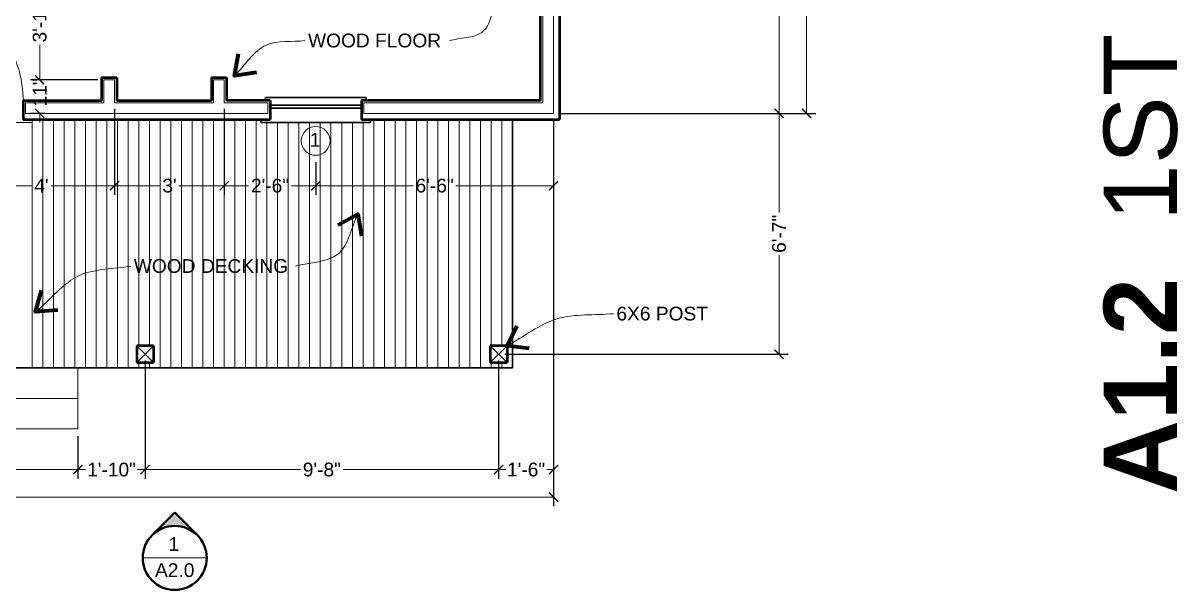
# Model space of a CAD drawing. Header units: inches. Extents: x -54 to 15382, y 469 to 41738.
# Drawn here: x 2046 to 2424.8, y 6421 to 6606.9 of the extents above; entities that cross this region are included whole.
import ezdxf

# ---------------------------------------------------------------- set-up
doc = ezdxf.new("R2010")
doc.units = ezdxf.units.IN
doc.header["$MEASUREMENT"] = 0
doc.layers.get('0').update_dxf_attribs({"lineweight": 9})
for name, color, linetype, lineweight in [('1', 7, 'Continuous', 9), ('2', 7, 'Continuous', 18), ('3', 7, 'Continuous', 30), ('5', 7, 'Continuous', 50), ('A-DIMSx', 7, 'Continuous', 9), ('A-LINK', 7, 'Continuous', 40), ('A-SYMB', 7, 'Continuous', 18), ('A-TEXTx', 7, 'Continuous', 18)]:
    doc.layers.add(name, color=color, linetype=linetype, lineweight=lineweight)
doc.styles.get("Standard").update_dxf_attribs({"font": 'arial.ttf'})
doc.dimstyles.get("Standard").update_dxf_attribs({"dimtxt": 3, "dimasz": 2, "dimexe": 0.03125, "dimexo": 0.0625, "dimgap": 0.03125, "dimtad": 0, "dimtoh": 1, "dimdec": 4, "dimlfac": 0.99985, "dimzin": 0, "dimdsep": 46, "dimlunit": 4, "dimtxsty": 'Standard', "dimblk": 'ARCHTICK', "dimblk1": 'ARCHTICK', "dimblk2": 'ARCHTICK', "dimcen": 0.09, "dimclrt": 256, "dimadec": 0, "dimazin": 0, "dimtfac": 1, "dimtdec": 4, "dimtofl": 0, "dimtmove": 0, "dimatfit": 3, "dimfxl": 1, "dimtolj": 1, "dimtzin": 0, "dimarcsym": 0})

# ---------------------------------------------------------------- blocks, each defined once
blk = doc.blocks.new('window plan 30')
at = {"layer": '1'}
for p, q in [((181.94, 1684.26), (181.94, 1680.76)), ((213.44, 1684.26), (213.44, 1680.76))]:
    blk.add_line(p, q, dxfattribs=at)
at = {"layer": '3'}
for p, q in [((181.19, 1685.01), (181.19, 1686.01)), ((181.19, 1686.01), (214.19, 1686.01)), ((214.19, 1686.01), (214.19, 1685.01)), ((212.69, 1683.48), (182.69, 1683.48)), ((212.69, 1682.48), (182.69, 1682.48)), ((179.69, 1677.76), (179.69, 1678.76)), ((215.69, 1678.76), (215.69, 1677.76)), ((215.69, 1677.76), (179.69, 1677.76))]:
    blk.add_line(p, q, dxfattribs=at)
at = {"layer": '5'}
for p, q in [((182.69, 1685.01), (182.69, 1678.76)), ((212.69, 1685.01), (212.69, 1678.76))]:
    blk.add_line(p, q, dxfattribs=at)
blk = doc.blocks.new('_ArchTick')
at = {"color": 0, "linetype": 'ByBlock', "lineweight": 0, "const_width": 0.15}
blk.add_lwpolyline([(-0.5, -0.5), (0.5, 0.5)], dxfattribs=at)
blk = doc.blocks.new('*D55')
at = {"layer": 'A-DIMSx', "color": 0, "lineweight": -2, "ltscale": 0.1}
for p, q in [((2222, 6769.27), (2306, 6769.27)), ((2222, 6577.27), (2306, 6577.27))]:
    blk.add_line(p, q, dxfattribs=at)
at = {"layer": 'A-DIMSx', "color": 0, "lineweight": 5, "ltscale": 0.1}
for p, q in [((2303, 6769.27), (2303, 6677.88)), ((2303, 6577.27), (2303, 6668.67))]:
    blk.add_line(p, q, dxfattribs=at)
at = {"layer": 'A-DIMSx', "color": 0, "lineweight": 5, "xscale": 3, "yscale": 3, "zscale": 3}
for p, rotation in [((2303, 6769.27), 90), ((2303, 6577.27), 270)]:
    blk.add_blockref('_ArchTick', p, dxfattribs=dict(at, rotation=rotation))
at = {"layer": 'A-DIMSx', "ltscale": 0.25, "insert": (2303, 6673.27), "char_height": 4.5, "attachment_point": 5, "rotation": 90}
blk.add_mtext("\\A1;16'", dxfattribs=at)
blk = doc.blocks.new('*D60')
at = {"layer": 'A-DIMSx', "color": 0, "lineweight": -2, "ltscale": 0.1}
for p, q in [((2076, 6578.77), (2076, 6550.55)), ((2112, 6578.77), (2112, 6550.55))]:
    blk.add_line(p, q, dxfattribs=at)
at = {"layer": 'A-DIMSx', "color": 0, "lineweight": 5, "ltscale": 0.1}
for p, q in [((2076, 6553.55), (2090.93, 6553.55)), ((2112, 6553.55), (2097.07, 6553.55))]:
    blk.add_line(p, q, dxfattribs=at)
at = {"layer": 'A-DIMSx', "color": 0, "lineweight": 5, "xscale": 3, "yscale": 3, "zscale": 3, "rotation": 180}
blk.add_blockref('_ArchTick', (2076, 6553.55), dxfattribs=at)
at = {"layer": 'A-DIMSx', "color": 0, "lineweight": 5, "xscale": 3, "yscale": 3, "zscale": 3}
blk.add_blockref('_ArchTick', (2112, 6553.55), dxfattribs=at)
at = {"layer": 'A-DIMSx', "ltscale": 0.25, "insert": (2094, 6553.55), "char_height": 4.5, "attachment_point": 5}
blk.add_mtext("\\A1;3'", dxfattribs=at)
blk = doc.blocks.new('*D61')
at = {"layer": 'A-DIMSx', "color": 0, "lineweight": -2, "ltscale": 0.1}
for p, q in [((1836, 6575.27), (1836, 6448.44)), ((2220, 6575.27), (2220, 6448.44))]:
    blk.add_line(p, q, dxfattribs=at)
at = {"layer": 'A-DIMSx', "color": 0, "lineweight": 5, "ltscale": 0.1}
for p, q in [((1836, 6451.44), (2023.18, 6451.44)), ((2220, 6451.44), (2032.82, 6451.44))]:
    blk.add_line(p, q, dxfattribs=at)
at = {"layer": 'A-DIMSx', "color": 0, "lineweight": 5, "xscale": 3, "yscale": 3, "zscale": 3}
for p, rotation in [((1836, 6451.44), 90), ((2220, 6451.44), 270)]:
    blk.add_blockref('_ArchTick', p, dxfattribs=dict(at, rotation=rotation))
at = {"layer": 'A-DIMSx', "ltscale": 0.25, "insert": (2028, 6451.44), "char_height": 4.5, "attachment_point": 5}
blk.add_mtext("\\A1;32'", dxfattribs=at)
blk = doc.blocks.new('*D65')
at = {"layer": 'A-DIMSx', "color": 0, "lineweight": -2, "ltscale": 0.1}
for p, q in [((1992, 6471.76), (1992, 6457.44)), ((2064, 6471.4), (2064, 6457.44))]:
    blk.add_line(p, q, dxfattribs=at)
at = {"layer": 'A-DIMSx', "color": 0, "lineweight": 5, "ltscale": 0.1}
for p, q in [((1992, 6460.44), (2024.93, 6460.44)), ((2064, 6460.44), (2031.07, 6460.44))]:
    blk.add_line(p, q, dxfattribs=at)
at = {"layer": 'A-DIMSx', "color": 0, "lineweight": 5, "xscale": 3, "yscale": 3, "zscale": 3, "rotation": 180}
blk.add_blockref('_ArchTick', (1992, 6460.44), dxfattribs=at)
at = {"layer": 'A-DIMSx', "color": 0, "lineweight": 5, "xscale": 3, "yscale": 3, "zscale": 3}
blk.add_blockref('_ArchTick', (2064, 6460.44), dxfattribs=at)
at = {"layer": 'A-DIMSx', "ltscale": 0.25, "insert": (2028, 6460.44), "char_height": 4.5, "attachment_point": 5}
blk.add_mtext("\\A1;6'", dxfattribs=at)
blk = doc.blocks.new('*D66')
at = {"layer": 'A-DIMSx', "color": 0, "lineweight": -2, "ltscale": 0.1}
for p, q in [((2086, 6496.27), (2086, 6457.44)), ((2064, 6471.4), (2064, 6457.44))]:
    blk.add_line(p, q, dxfattribs=at)
at = {"layer": 'A-DIMSx', "color": 0, "lineweight": 5, "ltscale": 0.1}
for p, q in [((2064, 6460.44), (2066.47, 6460.44)), ((2086, 6460.44), (2083.53, 6460.44))]:
    blk.add_line(p, q, dxfattribs=at)
at = {"layer": 'A-DIMSx', "color": 0, "lineweight": 5, "xscale": 3, "yscale": 3, "zscale": 3, "rotation": 180}
blk.add_blockref('_ArchTick', (2064, 6460.44), dxfattribs=at)
at = {"layer": 'A-DIMSx', "color": 0, "lineweight": 5, "xscale": 3, "yscale": 3, "zscale": 3}
blk.add_blockref('_ArchTick', (2086, 6460.44), dxfattribs=at)
at = {"layer": 'A-DIMSx', "ltscale": 0.25, "insert": (2075, 6460.44), "char_height": 4.5, "attachment_point": 5}
blk.add_mtext('\\A1;1\'-10"', dxfattribs=at)
blk = doc.blocks.new('*D67')
at = {"layer": 'A-DIMSx', "color": 0, "lineweight": -2, "ltscale": 0.1}
for p, q in [((2086, 6496.27), (2086, 6457.44)), ((2202, 6496.27), (2202, 6457.44))]:
    blk.add_line(p, q, dxfattribs=at)
at = {"layer": 'A-DIMSx', "color": 0, "lineweight": 5, "ltscale": 0.1}
for p, q in [((2086, 6460.44), (2137.02, 6460.44)), ((2202, 6460.44), (2150.98, 6460.44))]:
    blk.add_line(p, q, dxfattribs=at)
at = {"layer": 'A-DIMSx', "color": 0, "lineweight": 5, "xscale": 3, "yscale": 3, "zscale": 3, "rotation": 180}
blk.add_blockref('_ArchTick', (2086, 6460.44), dxfattribs=at)
at = {"layer": 'A-DIMSx', "color": 0, "lineweight": 5, "xscale": 3, "yscale": 3, "zscale": 3}
blk.add_blockref('_ArchTick', (2202, 6460.44), dxfattribs=at)
at = {"layer": 'A-DIMSx', "ltscale": 0.25, "insert": (2144, 6460.44), "char_height": 4.5, "attachment_point": 5}
blk.add_mtext('\\A1;9\'-8"', dxfattribs=at)
blk = doc.blocks.new('*D68')
at = {"layer": 'A-DIMSx', "color": 0, "lineweight": -2, "ltscale": 0.1}
for p, q in [((2220, 6575.27), (2220, 6457.44)), ((2202, 6496.27), (2202, 6457.44))]:
    blk.add_line(p, q, dxfattribs=at)
at = {"layer": 'A-DIMSx', "color": 0, "lineweight": 5, "ltscale": 0.1}
for p, q in [((2202, 6460.44), (2204.22, 6460.44)), ((2220, 6460.44), (2217.78, 6460.44))]:
    blk.add_line(p, q, dxfattribs=at)
at = {"layer": 'A-DIMSx', "color": 0, "lineweight": 5, "xscale": 3, "yscale": 3, "zscale": 3, "rotation": 180}
blk.add_blockref('_ArchTick', (2202, 6460.44), dxfattribs=at)
at = {"layer": 'A-DIMSx', "color": 0, "lineweight": 5, "xscale": 3, "yscale": 3, "zscale": 3}
blk.add_blockref('_ArchTick', (2220, 6460.44), dxfattribs=at)
at = {"layer": 'A-DIMSx', "ltscale": 0.25, "insert": (2211, 6460.44), "char_height": 4.5, "attachment_point": 5}
blk.add_mtext('\\A1;1\'-6"', dxfattribs=at)
blk = doc.blocks.new('*D69')
at = {"layer": 'A-DIMSx', "color": 0, "lineweight": -2, "ltscale": 0.1}
for p, q in [((2112, 6578.77), (2112, 6550.55)), ((2142, 6561.28), (2142, 6550.55))]:
    blk.add_line(p, q, dxfattribs=at)
at = {"layer": 'A-DIMSx', "color": 0, "lineweight": 5, "ltscale": 0.1}
for p, q in [((2112, 6553.55), (2119.97, 6553.55)), ((2142, 6553.55), (2134.03, 6553.55))]:
    blk.add_line(p, q, dxfattribs=at)
at = {"layer": 'A-DIMSx', "color": 0, "lineweight": 5, "xscale": 3, "yscale": 3, "zscale": 3, "rotation": 180}
blk.add_blockref('_ArchTick', (2112, 6553.55), dxfattribs=at)
at = {"layer": 'A-DIMSx', "color": 0, "lineweight": 5, "xscale": 3, "yscale": 3, "zscale": 3}
blk.add_blockref('_ArchTick', (2142, 6553.55), dxfattribs=at)
at = {"layer": 'A-DIMSx', "ltscale": 0.25, "insert": (2127, 6553.55), "char_height": 4.5, "attachment_point": 5}
blk.add_mtext('\\A1;2\'-6"', dxfattribs=at)
blk = doc.blocks.new('*D70')
at = {"layer": 'A-DIMSx', "color": 0, "lineweight": -2, "ltscale": 0.1}
for p, q in [((2070.5, 6588.27), (2048.43, 6588.27)), ((2053.07, 6577.27), (2048.43, 6577.27))]:
    blk.add_line(p, q, dxfattribs=at)
at = {"layer": 'A-DIMSx', "color": 0, "lineweight": 5, "ltscale": 0.1}
for p, q in [((2051.43, 6588.27), (2051.43, 6591.27)), ((2051.43, 6577.27), (2051.43, 6574.27))]:
    blk.add_line(p, q, dxfattribs=at)
at = {"layer": 'A-DIMSx', "color": 0, "lineweight": 5, "xscale": 3, "yscale": 3, "zscale": 3}
for p, rotation in [((2051.43, 6588.27), 270), ((2051.43, 6577.27), 90)]:
    blk.add_blockref('_ArchTick', p, dxfattribs=dict(at, rotation=rotation))
at = {"layer": 'A-DIMSx', "ltscale": 0.25, "insert": (2051.43, 6584.15), "char_height": 4.5, "attachment_point": 5, "rotation": 90}
blk.add_mtext('\\A1;11"', dxfattribs=at)
blk = doc.blocks.new('*D71')
at = {"layer": 'A-DIMSx', "color": 0, "lineweight": -2, "ltscale": 0.1}
for p, q in [((2070.5, 6625.27), (2048.43, 6625.27)), ((2070.5, 6588.27), (2048.43, 6588.27))]:
    blk.add_line(p, q, dxfattribs=at)
at = {"layer": 'A-DIMSx', "color": 0, "lineweight": 5, "ltscale": 0.1}
for p, q in [((2051.43, 6625.27), (2051.43, 6613.77)), ((2051.43, 6588.27), (2051.43, 6599.78))]:
    blk.add_line(p, q, dxfattribs=at)
at = {"layer": 'A-DIMSx', "color": 0, "lineweight": 5, "xscale": 3, "yscale": 3, "zscale": 3}
for p, rotation in [((2051.43, 6625.27), 90), ((2051.43, 6588.27), 270)]:
    blk.add_blockref('_ArchTick', p, dxfattribs=dict(at, rotation=rotation))
at = {"layer": 'A-DIMSx', "ltscale": 0.25, "insert": (2051.43, 6606.77), "char_height": 4.5, "attachment_point": 5, "rotation": 90}
blk.add_mtext('\\A1;3\'-1"', dxfattribs=at)
blk = doc.blocks.new('Elevation Callout - 1')
at = {"layer": 'A-LINK', "ltscale": 0.1}
blk.add_hatch(color=256, dxfattribs=at).paths.add_polyline_path([(2031.59, 7377.65), (2039.01, 7370.23), (2046.43, 7377.65, -0.198912), (2039.01, 7374.58, -0.198912)])
for q in [(2031.59, 7377.65), (2046.43, 7377.65)]:
    blk.add_line((2039.01, 7370.23), q, dxfattribs=at)
blk.add_circle((2039.01, 7385.08), 10.5, dxfattribs=at)
blk = doc.blocks.new('door plan 36 thirdclosed')
at = {"layer": '1'}
for p, q in [((6155.96, 1261.81), (6155.96, 1265.31)), ((6193.46, 1261.81), (6193.46, 1265.31))]:
    blk.add_line(p, q, dxfattribs=at)
at = {"layer": '1', "lineweight": 5, "ltscale": 0.1}
for p, q in [((6191.96, 1262.36), (6160.78, 1244.36)), ((6191.96, 1262.36), (6192.71, 1261.06)), ((6192.71, 1261.06), (6161.53, 1243.06))]:
    blk.add_line(p, q, dxfattribs=at)
at = {"layer": '1'}
blk.add_arc((6192.71, 1261.06), 36, 180, 210, dxfattribs=at)
at = {"layer": '2'}
for p, q in [((6195.71, 1268.31), (6153.71, 1268.31)), ((6153.71, 1268.31), (6153.71, 1267.31)), ((6195.71, 1267.31), (6195.71, 1268.31))]:
    blk.add_line(p, q, dxfattribs=at)
at = {"layer": '5'}
for p, q in [((6156.71, 1261.06), (6156.71, 1267.31)), ((6192.71, 1261.06), (6192.71, 1267.31))]:
    blk.add_line(p, q, dxfattribs=at)
blk = doc.blocks.new('*D140')
at = {"layer": 'A-DIMSx', "color": 0, "lineweight": 5, "ltscale": 0.1}
for p, q in [((2294, 6673.28), (2294, 6635.32)), ((2294, 6577.27), (2294, 6629.2))]:
    blk.add_line(p, q, dxfattribs=at)
at = {"layer": 'A-DIMSx', "color": 0, "lineweight": 5, "xscale": 3, "yscale": 3, "zscale": 3}
for p, rotation in [((2294, 6673.28), 90), ((2294, 6577.27), 270)]:
    blk.add_blockref('_ArchTick', p, dxfattribs=dict(at, rotation=rotation))
at = {"layer": 'A-DIMSx', "ltscale": 0.25, "insert": (2294, 6632.26), "char_height": 4.5, "attachment_point": 5, "rotation": 90}
blk.add_mtext("\\A1;8'", dxfattribs=at)
blk = doc.blocks.new('*D149')
at = {"layer": 'A-DIMSx', "color": 0, "lineweight": -2, "ltscale": 0.1}
for p, q in [((2220, 6575.27), (2220, 6550.55)), ((2142, 6561.28), (2142, 6550.55))]:
    blk.add_line(p, q, dxfattribs=at)
at = {"layer": 'A-DIMSx', "color": 0, "lineweight": 5, "ltscale": 0.1}
for p, q in [((2142, 6553.55), (2174.01, 6553.55)), ((2220, 6553.55), (2187.99, 6553.55))]:
    blk.add_line(p, q, dxfattribs=at)
at = {"layer": 'A-DIMSx', "color": 0, "lineweight": 5, "xscale": 3, "yscale": 3, "zscale": 3, "rotation": 180}
blk.add_blockref('_ArchTick', (2142, 6553.55), dxfattribs=at)
at = {"layer": 'A-DIMSx', "color": 0, "lineweight": 5, "xscale": 3, "yscale": 3, "zscale": 3}
blk.add_blockref('_ArchTick', (2220, 6553.55), dxfattribs=at)
at = {"layer": 'A-DIMSx', "ltscale": 0.25, "insert": (2181, 6553.55), "char_height": 4.5, "attachment_point": 5}
blk.add_mtext('\\A1;6\'-6"', dxfattribs=at)
blk = doc.blocks.new('*D150')
at = {"layer": 'A-DIMSx', "color": 0, "lineweight": -2, "ltscale": 0.1}
for p, q in [((2076, 6578.77), (2076, 6550.55)), ((2028, 6560.59), (2028, 6550.55))]:
    blk.add_line(p, q, dxfattribs=at)
at = {"layer": 'A-DIMSx', "color": 0, "lineweight": 5, "ltscale": 0.1}
for p, q in [((2028, 6553.55), (2048.85, 6553.55)), ((2076, 6553.55), (2055.15, 6553.55))]:
    blk.add_line(p, q, dxfattribs=at)
at = {"layer": 'A-DIMSx', "color": 0, "lineweight": 5, "xscale": 3, "yscale": 3, "zscale": 3, "rotation": 180}
blk.add_blockref('_ArchTick', (2028, 6553.55), dxfattribs=at)
at = {"layer": 'A-DIMSx', "color": 0, "lineweight": 5, "xscale": 3, "yscale": 3, "zscale": 3}
blk.add_blockref('_ArchTick', (2076, 6553.55), dxfattribs=at)
at = {"layer": 'A-DIMSx', "ltscale": 0.25, "insert": (2052, 6553.55), "char_height": 4.5, "attachment_point": 5}
blk.add_mtext("\\A1;4'", dxfattribs=at)
blk = doc.blocks.new('*D179')
at = {"layer": 'A-DIMSx', "color": 0, "lineweight": -2, "ltscale": 0.1}
for p, q in [((2222, 6577.27), (2297, 6577.27)), ((2204, 6498.27), (2297, 6498.27))]:
    blk.add_line(p, q, dxfattribs=at)
at = {"layer": 'A-DIMSx', "color": 0, "lineweight": 5, "ltscale": 0.1}
for p, q in [((2294, 6577.27), (2294, 6544.77)), ((2294, 6498.27), (2294, 6530.78))]:
    blk.add_line(p, q, dxfattribs=at)
at = {"layer": 'A-DIMSx', "color": 0, "lineweight": 5, "xscale": 3, "yscale": 3, "zscale": 3}
for p, rotation in [((2294, 6577.27), 90), ((2294, 6498.27), 270)]:
    blk.add_blockref('_ArchTick', p, dxfattribs=dict(at, rotation=rotation))
at = {"layer": 'A-DIMSx', "ltscale": 0.25, "insert": (2294, 6537.77), "char_height": 4.5, "attachment_point": 5, "rotation": 90}
blk.add_mtext('\\A1;6\'-7"', dxfattribs=at)

msp = doc.modelspace()

# ---------------------------------------------------------------- linework, layer by layer
at = {"layer": '1'}
for p, q in [((2216.5000785, 6657.5247155), (2216.5000785, 6580.7747155)), ((2220.0000785, 6657.5247155), (2220.0000785, 6577.2747155)), ((2072.5000785, 6588.2747155), (2072.5000785, 6580.7747155)), ((2072.5000785, 6588.2747155), (2076.0000785, 6588.2747155)), ((2076.0000785, 6588.2747155), (2076.0000785, 6580.7747155)), ((2108.5000785, 6588.2747155), (2108.5000785, 6580.7747155)), ((2108.5000785, 6588.2747155), (2112.0000785, 6588.2747155)), ((2112.0000785, 6580.7747155), (2112.0000785, 6588.2747155)), ((2046.7500785, 6580.7747155), (2072.5000785, 6580.7747155)), ((2076.0000785, 6580.7747155), (2108.5000785, 6580.7747155)), ((2112.0000785, 6580.7747155), (2126.2500785, 6580.7747155)), ((2157.7500785, 6580.7747155), (2216.5000785, 6580.7747155)), ((2046.7500785, 6577.2747155), (2126.2500785, 6577.2747155)), ((2157.7500785, 6577.2747155), (2220.0000785, 6577.2747155)), ((2049.0000785, 6574.7747164), (2049.0000785, 6493.7747164)), ((2052.5000785, 6574.7747164), (2052.5000785, 6493.7747164)), ((2056.0000785, 6574.7747164), (2056.0000785, 6493.7747164)), ((2059.5000785, 6574.7747164), (2059.5000785, 6493.7747164)), ((2063.0000785, 6574.7747164), (2063.0000785, 6493.7747164)), ((2066.5000785, 6574.7747164), (2066.5000785, 6493.7747164)), ((2070.0000785, 6574.7747164), (2070.0000785, 6493.7747164)), ((2073.5000785, 6574.7747164), (2073.5000785, 6493.7747164)), ((2077.0000785, 6574.7747164), (2077.0000785, 6493.7747164)), ((2080.5000785, 6574.7747164), (2080.5000785, 6493.7747164)), ((2084.0000785, 6574.7747164), (2084.0000785, 6501.0247155)), ((2087.5000785, 6575.2747155), (2087.5000785, 6501.0247155)), ((2091.0000785, 6574.7747164), (2091.0000785, 6493.7747164)), ((2094.5000785, 6574.7747164), (2094.5000785, 6493.7747164)), ((2098.0000785, 6493.7747164), (2098.0000785, 6574.7747164)), ((2101.5000785, 6574.7747164), (2101.5000785, 6493.7747164)), ((2105.0000785, 6574.7747164), (2105.0000785, 6493.7747164)), ((2108.5000785, 6574.7747164), (2108.5000785, 6493.7747164)), ((2112.0000785, 6574.7747164), (2112.0000785, 6493.7747164)), ((2115.5000785, 6574.7747164), (2115.5000785, 6493.7747164)), ((2119.0000785, 6574.7747164), (2119.0000785, 6493.7747164)), ((2122.5000785, 6574.7747164), (2122.5000785, 6493.7747164)), ((2126.0000785, 6574.2747155), (2126.0000785, 6493.7747164)), ((2129.5000785, 6574.2747155), (2129.5000785, 6493.7747164)), ((2133.0000785, 6574.2747155), (2133.0000785, 6493.7747164)), ((2136.5000785, 6574.2747155), (2136.5000785, 6493.7747164)), ((2140.0000785, 6574.2747155), (2140.0000785, 6493.7747164)), ((2143.5000785, 6574.2747155), (2143.5000785, 6493.7747164)), ((2147.0000785, 6574.2747155), (2147.0000785, 6493.7747164)), ((2150.5000785, 6574.2747155), (2150.5000785, 6493.7747164)), ((2154.0000785, 6574.2747155), (2154.0000785, 6493.7747164)), ((2157.5000785, 6574.2747155), (2157.5000785, 6493.7747164)), ((2161.0000785, 6574.7747164), (2161.0000785, 6493.7747164)), ((2164.5000785, 6574.7747164), (2164.5000785, 6493.7747164)), ((2168.0000785, 6574.7747164), (2168.0000785, 6493.7747164)), ((2171.5000785, 6574.7747164), (2171.5000785, 6493.7747164)), ((2175.0000785, 6574.7747164), (2175.0000785, 6493.7747164)), ((2178.5000785, 6574.7747164), (2178.5000785, 6493.7747164)), ((2182.0000785, 6574.7747164), (2182.0000785, 6493.7747164)), ((2185.5000785, 6574.7747164), (2185.5000785, 6493.7747164)), ((2189.0000785, 6574.7747164), (2189.0000785, 6493.7747164)), ((2192.5000785, 6574.7747164), (2192.5000785, 6493.7747164)), ((2196.0000785, 6575.2747155), (2196.0000785, 6493.7747164)), ((2199.5000785, 6575.2747155), (2199.5000785, 6501.0247155)), ((2203.0000785, 6575.2747155), (2203.0000785, 6501.0247155)), ((2084.0000785, 6495.5247155), (2084.0000785, 6493.7747164)), ((2087.5000785, 6495.5247155), (2087.5000785, 6493.7747164)), ((2199.5000785, 6495.5247155), (2199.5000785, 6493.7747164)), ((2203.0000785, 6495.5247155), (2203.0000785, 6493.7747164))]:
    msp.add_line(p, q, dxfattribs=at)
at = {"layer": '2', "ltscale": 0.25}
for p, q in [((2083.2500785, 6501.0247155), (2088.7500785, 6495.5247155)), ((2088.7500785, 6501.0247155), (2083.2500785, 6495.5247155)), ((2199.2500785, 6501.0247155), (2204.7500785, 6495.5247155)), ((2204.7500785, 6501.0247155), (2199.2500785, 6495.5247155))]:
    msp.add_line(p, q, dxfattribs=at)
at = {"layer": '2'}
for p, q in [((2064.0000785, 6493.7747164), (2064.0000785, 6473.7747164)), ((2064.0000785, 6483.7747164), (1992.0000785, 6483.7747164)), ((2064.0000785, 6473.7747164), (1992.0000785, 6473.7747164))]:
    msp.add_line(p, q, dxfattribs=at)
at = {"layer": '2', "ltscale": 0.1}
msp.add_line((2085.2321745, 6431.5008975), (2106.2321745, 6431.5008975), dxfattribs=at)
at = {"layer": '3'}
for p, q in [((2206.5000785, 6575.2747155), (2206.5000785, 6493.7747164)), ((2206.5000785, 6493.7747164), (1849.5000785, 6493.7747164))]:
    msp.add_line(p, q, dxfattribs=at)
at = {"layer": '5'}
for p, q in [((2215.7500785, 6581.5247155), (2215.7500785, 6658.2747155)), ((2222.0000785, 6658.2747155), (2222.0000785, 6575.2747155)), ((2071.7500785, 6589.0247155), (2076.7500785, 6589.0247155)), ((2071.7500785, 6589.0247155), (2071.7500785, 6581.5247155)), ((2076.7500785, 6589.0247155), (2076.7500785, 6581.5247155)), ((2107.7500785, 6589.0247155), (2112.7500785, 6589.0247155)), ((2107.7500785, 6589.0247155), (2107.7500785, 6581.5247155)), ((2112.7500785, 6589.0247155), (2112.7500785, 6581.5247155)), ((2046.0000785, 6581.5247155), (2071.7500785, 6581.5247155)), ((2076.7500785, 6581.5247155), (2107.7500785, 6581.5247155)), ((2127.0000785, 6581.5247155), (2112.7500785, 6581.5247155)), ((2215.7500785, 6581.5247155), (2157.0000785, 6581.5247155)), ((2046.0000785, 6575.2747155), (2127.0000785, 6575.2747155)), ((2157.0000785, 6575.2747155), (2222.0000785, 6575.2747155)), ((2083.2500785, 6501.0247155), (2083.2500785, 6495.5247155)), ((2088.7500785, 6501.0247155), (2083.2500785, 6501.0247155)), ((2088.7500785, 6501.0247155), (2088.7500785, 6495.5247155)), ((2199.2500785, 6501.0247155), (2199.2500785, 6495.5247155)), ((2204.7500785, 6501.0247155), (2199.2500785, 6501.0247155)), ((2204.7500785, 6501.0247155), (2204.7500785, 6495.5247155)), ((2083.2500785, 6495.5247155), (2088.7500785, 6495.5247155)), ((2199.2500785, 6495.5247155), (2204.7500785, 6495.5247155))]:
    msp.add_line(p, q, dxfattribs=at)
at = {"layer": 'A-SYMB', "ltscale": 0.25}
msp.add_circle((2141.9562142, 6568.241696), 4.729898, dxfattribs=at)

# ---------------------------------------------------------------- block references
at = {"xscale": -1}
msp.add_blockref('window plan 30', (2339.6891305, 4896.5151403), dxfattribs=at)
at = {"ltscale": 0.1, "xscale": -1, "rotation": 180}
msp.add_blockref('Elevation Callout - 1', (56.7221432, 13816.5764811), dxfattribs=at)
at = {"layer": '2', "ltscale": 0.1, "rotation": 180}
msp.add_blockref('door plan 36 thirdclosed', (8202.7105469, 7842.5877585), dxfattribs=at)

# ---------------------------------------------------------------- texts
at = {"ltscale": 0.5, "insert": (2412.664182, 6638.7534571), "char_height": 24, "attachment_point": 5, "rotation": 90}
msp.add_mtext('{\\fArial|b1|i0|c0|p34;\\C7;A1.2\\fArial|b0|i0|c1|p0;\\C256;  1ST FLOOR PLAN}', dxfattribs=at)
at = {"layer": 'A-LINK', "ltscale": 0.1, "attachment_point": 5}
for s, insert, char_height, width in [('{1}', (2095.4220311, 6436.0442485), 4.5, 9.771161836), ('{\\H0.75x;A2.0}', (2095.7279164, 6427.4409333), 6, 9.85131083)]:
    msp.add_mtext(s, dxfattribs=dict(at, insert=insert, char_height=char_height, width=width))
at = {"layer": 'A-TEXTx', "ltscale": 0.25, "char_height": 4.5, "attachment_point": 4}
for s, insert in [('{WOOD FLOOR}', (2139.4666511, 6601.1363037)), ('{WOOD DECKING}', (2082.3091137, 6527.185849)), ('{6X6 POST}', (2240.6289418, 6511.5721057))]:
    msp.add_mtext(s, dxfattribs=dict(at, insert=insert))
at = {"layer": 'A-TEXTx', "ltscale": 0.5, "insert": (2141.7555686, 6568.6015117), "char_height": 4.5, "width": 5.465913137, "attachment_point": 5}
msp.add_mtext('{1}', dxfattribs=at)

# ---------------------------------------------------------------- dimensions: what is measured, and where the dimension line sits
at = {"layer": 'A-DIMSx', "ltscale": 0.1}
for base, p1, p2, picture, middle in [((2303.0000785, 6577.2747155), (2220.0000785, 6769.2747155), (2220.0000785, 6577.2747155), '*D55', (2303.0000785, 6673.2747155)), ((2051.425463, 6625.2747155), (2072.5000785, 6588.2747155), (2072.5000785, 6625.2747155), '*D71', (2051.425463, 6606.7747155)), ((2294.0000785, 6577.2747155), (2202.0000785, 6498.2747155), (2220.0000785, 6577.2747155), '*D179', (2294.0000785, 6537.7747155))]:
    dim = msp.add_linear_dim(base=base, p1=p1, p2=p2, angle=90, dimstyle='Standard', override={"dimtxt": 4.5, "dimasz": 3, "dimexe": 3, "dimexo": 2, "dimgap": 1, "dimlfac": -47.9928, "dimlwd": 5}, dxfattribs=at)
    dim.commit()
    dim.dimension.update_dxf_attribs({"geometry": picture, "text_midpoint": middle})
for base, p1, p2, picture, middle in [((2294.0014643, 6577.2747155), (2231.0000785, 6673.2798691), (2220.0000785, 6577.2747155), '*D140', (2294.0014643, 6632.2592299)), ((2051.425463, 6588.2747155), (2055.0679108, 6577.2747155), (2072.5000785, 6588.2747155), '*D70', (2051.425463, 6584.146573))]:
    dim = msp.add_linear_dim(base=base, p1=p1, p2=p2, angle=90, dimstyle='Standard', override={"dimtxt": 4.5, "dimasz": 3, "dimexe": 3, "dimexo": 2, "dimgap": 1, "dimlfac": -47.9928, "dimlwd": 5}, dxfattribs=at)
    dim.commit()
    dim.dimension.update_dxf_attribs({"geometry": picture, "text_midpoint": middle, "dimtype": 160})
for base, p1, p2, picture, middle in [((2028.0000785, 6553.5455455), (2076.0000785, 6580.7747155), (2028.0000785, 6562.591717), '*D150', (2052.0000785, 6553.5455455)), ((2112.0000785, 6553.5455455), (2076.0000785, 6580.7747155), (2112.0000785, 6580.7747155), '*D60', (2094.0000785, 6553.5455455)), ((2112.0000785, 6553.5455455), (2142.0000785, 6563.2798691), (2112.0000785, 6580.7747155), '*D69', (2127.0000785, 6553.5455455)), ((2220.0000785, 6553.5455455), (2142.0000785, 6563.2798691), (2220.0000785, 6577.2747155), '*D149', (2181.0000785, 6553.5455455)), ((2220.0000785, 6460.4434183), (2202.0000785, 6498.2747155), (2220.0000785, 6577.2747155), '*D68', (2211.0000785, 6460.4434183)), ((2086.0000785, 6460.4434183), (2064.0000785, 6473.3997155), (2086.0000785, 6498.2747155), '*D66', (2075.0000785, 6460.4434183)), ((2202.0000785, 6460.4434183), (2086.0000785, 6498.2747155), (2202.0000785, 6498.2747155), '*D67', (2144.0000785, 6460.4434183)), ((2064.0000785, 6460.4434183), (1992.0000785, 6473.7644714), (2064.0000785, 6473.3997155), '*D65', (2028.0000785, 6460.4434183))]:
    dim = msp.add_linear_dim(base=base, p1=p1, p2=p2, dimstyle='Standard', override={"dimtxt": 4.5, "dimasz": 3, "dimexe": 3, "dimexo": 2, "dimgap": 1, "dimlfac": -47.9928, "dimlwd": 5}, dxfattribs=at)
    dim.commit()
    dim.dimension.update_dxf_attribs({"geometry": picture, "text_midpoint": middle})
dim = msp.add_linear_dim(base=(2220.0000785, 6451.4382647), p1=(1836.0000785, 6577.2747155), p2=(2220.0000785, 6577.2747155), text="32'", dimstyle='Standard', override={"dimtxt": 4.5, "dimasz": 3, "dimexe": 3, "dimexo": 2, "dimgap": 1, "dimlfac": -47.9928, "dimlwd": 5}, dxfattribs=at)
dim.commit()
dim.dimension.update_dxf_attribs({"geometry": '*D61', "text_midpoint": (2028.0000785, 6451.4382647)})

# ---------------------------------------------------------------- leaders
at = {"layer": 'A-TEXTx', "path_type": 1, "annotation_type": 0, "has_hookline": 1}
for points, hookline_direction, text_width in [([(2201.8884289, 6619.7490929), (2196.4659276, 6603.8320444), (2185.8501164, 6601.1363037)], 1, 43.5296726), ([(2115.292305, 6589.5739677), (2125.7708895, 6599.6748), (2138.4666511, 6601.1363037)], 0, 43.5296726), ([(2155.8311321, 6544.236904), (2149.415474, 6531.22946), (2135.3258426, 6527.185849)], 1, 50.1722374), ([(2050.1070097, 6512.1860494), (2064.6959776, 6524.2083666), (2081.3091137, 6527.185849)], 0, 50.1722374), ([(2204.7500785, 6501.0247155), (2221.1184689, 6509.8779444), (2239.6289418, 6511.5721057)], 0, 29.6551842)]:
    msp.add_leader(points, dimstyle='Standard', override={"dimasz": 6, "dimgap": 1, "dimldrblk": 'Open90', "dimlwd": 65535}, dxfattribs=dict(at, hookline_direction=hookline_direction, text_width=text_width))

doc.saveas('drawing.dxf')
